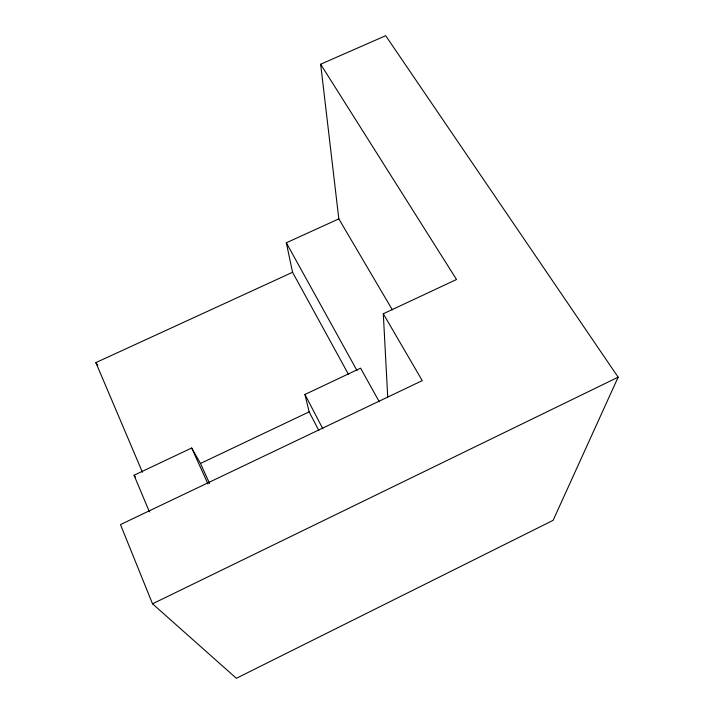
<?xml version="1.0" encoding="UTF-8"?>
<svg xmlns="http://www.w3.org/2000/svg" width="714" height="714" viewBox="0 0 714 714"><rect width="100%" height="100%" fill="white"/><g stroke="black" fill="none" stroke-linecap="round" stroke-linejoin="round"><path stroke-width="1.07" d="M618.137 377.179L553.127 520.336L236.361 678.3L152.519 603.812L120.479 524.585L422.242 380.624L383.293 313.767L456.532 279.486L320.666 64.233L385.676 35.7L618.137 377.179L152.519 603.812M149.44 511.902L134.045 475.247L191.682 448.008L200.473 463.457L309.153 411.871L304.949 394.467L360.597 368.165L379.286 401.812M142.443 472.275L95.863 362.623L292.562 272.284L286.332 242.796L338.82 218.868L320.666 64.233M134.045 475.247L135.383 476.988M95.863 362.623L97.693 365.363M338.82 218.868L392.361 309.858M286.332 242.796L356.946 370.459M292.562 272.284L348.45 374.306M304.949 394.467L322.817 428.757M309.153 411.871L318.863 430.587M200.473 463.457L209.577 483.494M191.682 448.008L207.988 483.967M383.293 313.767L387.72 396.939"/></g></svg>
